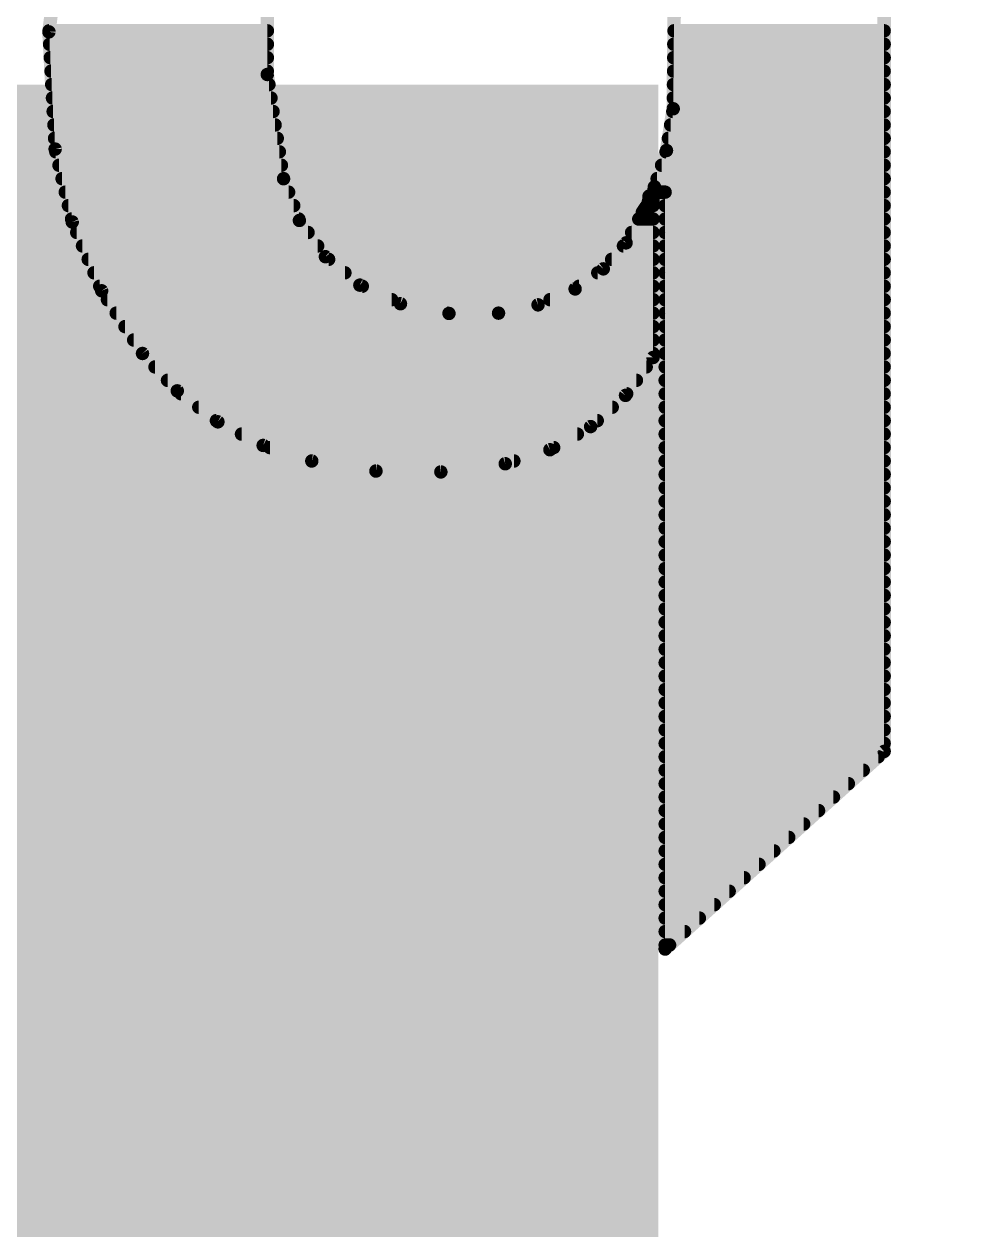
# Model space of a CAD drawing. Extents: x -128 to 56, y -3 to 18.
# Drawn here: x 33.802 to 35.581, y 9.774 to 12.052 of the extents above; entities that cross this region are included whole.
import ezdxf

# ---------------------------------------------------------------- set-up
doc = ezdxf.new("R2010")
doc.units = 0
for name, color, linetype in [('1', 12, 'CONTINUOUS'), ('22', 53, 'CONTINUOUS'), ('29', 253, 'CONTINUOUS'), ('31', 253, 'CONTINUOUS'), ('51', 53, 'CONTINUOUS')]:
    doc.layers.add(name, color=color, linetype=linetype)

# ---------------------------------------------------------------- blocks, each defined once
blk = doc.blocks.new('RECT')
blk.add_solid([(-0.5, -0.5), (0.5, -0.5), (-0.5, 0.5), (0.5, 0.5)])

msp = doc.modelspace()

# ---------------------------------------------------------------- linework, layer by layer
at = {"layer": '1'}
for points, const_width in [([(33.186, 11.8228), (34.29, 10.7188)], 0.254), ([(34.29, 10.16), (34.29, 10.7188)], 0.4064), ([(34.29, 10.16), (38.1, 6.35)], 0.4064)]:
    msp.add_lwpolyline(points, dxfattribs=dict(at, const_width=const_width))
for points, const_width in [([(34.3916, 10.7188, 1), (34.1884, 10.7188)], 0.2032), ([(34.2451, 10.6739, 1), (34.3349, 10.7637)], 0.127), ([(34.3618, 10.2318, 1), (34.2182, 10.0882)], 0.2032), ([(34.1884, 10.16, 1), (34.3916, 10.16)], 0.2032)]:
    msp.add_lwpolyline(points, format="xyb", dxfattribs=dict(at, const_width=const_width))
at = {"layer": '22'}
for points, const_width in [([(35.4279, 10.6782), (35.4279, 12.7356)], 0.0254), ([(33.8772, 12.2576), (33.8489, 12.0376)], 0.0254), ([(34.2618, 11.9571), (34.2621, 12.1564)], 0.0254), ([(35.0317, 12.1488), (35.0291, 11.8923)], 0.0254), ([(33.8492, 12.0396), (34.2619, 12.0396)], 0.0254), ([(35.0306, 12.0396), (35.4279, 12.0396)], 0.0254), ([(33.8489, 12.0376), (33.8607, 11.8161)], 0.0254), ([(33.8502, 12.0142), (34.2619, 12.0142)], 0.0254), ([(35.0303, 12.0142), (35.4279, 12.0142)], 0.0254), ([(33.8515, 11.9888), (34.2618, 11.9888)], 0.0254), ([(35.0301, 11.9888), (35.4279, 11.9888)], 0.0254), ([(33.8529, 11.9634), (34.2618, 11.9634)], 0.0254), ([(34.2925, 11.7602), (34.2618, 11.9571)], 0.0254), ([(35.0298, 11.9634), (35.4279, 11.9634)], 0.0254), ([(33.8542, 11.938), (34.2648, 11.938)], 0.0254), ([(35.0296, 11.938), (35.4279, 11.938)], 0.0254), ([(33.8556, 11.9126), (34.2687, 11.9126)], 0.0254), ([(35.0293, 11.9126), (35.4279, 11.9126)], 0.0254), ([(33.8569, 11.8872), (34.2727, 11.8872)], 0.0254), ([(35.0291, 11.8923), (35.0164, 11.8135)], 0.0254), ([(35.0283, 11.8872), (35.4279, 11.8872)], 0.0254), ([(33.8583, 11.8618), (34.2766, 11.8618)], 0.0254), ([(35.0242, 11.8618), (35.4279, 11.8618)], 0.0254), ([(33.8596, 11.8364), (34.2806, 11.8364)], 0.0254), ([(35.0201, 11.8364), (35.4279, 11.8364)], 0.0254), ([(33.8607, 11.8161), (33.893, 11.6784)], 0.0254), ([(33.8619, 11.811), (34.2846, 11.811)], 0.0254), ([(35.0164, 11.8135), (34.9936, 11.745)], 0.0254), ([(35.0156, 11.811), (35.4279, 11.811)], 0.0254), ([(33.8679, 11.7856), (34.2885, 11.7856)], 0.0254), ([(35.0071, 11.7856), (35.4279, 11.7856)], 0.0254), ([(33.8738, 11.7602), (34.2925, 11.7602)], 0.0254), ([(34.3225, 11.6813), (34.2925, 11.7602)], 0.0254), ([(34.9936, 11.745), (34.9931, 11.7413)], 0.0254), ([(34.9987, 11.7602), (35.4279, 11.7602)], 0.0254), ([(33.8798, 11.7348), (34.3021, 11.7348)], 0.0254), ([(34.9834, 11.7221), (34.9814, 11.7124)], 0.0254), ([(34.991, 11.7196), (34.9834, 11.7272)], 0.0254), ([(34.9834, 11.7272), (34.9834, 11.7221)], 0.0254), ([(34.9931, 11.7413), (34.9945, 11.7378)], 0.0254), ([(34.9945, 11.7378), (34.9975, 11.7354)], 0.0254), ([(34.9975, 11.7354), (35.0012, 11.7348)], 0.0254), ([(35.0012, 11.7348), (35.0139, 11.7348)], 0.0254), ([(35.0012, 11.7348), (35.4279, 11.7348)], 0.0254), ([(35.0139, 11.7348), (35.0139, 10.3048)], 0.0254), ([(33.8857, 11.7094), (34.3118, 11.7094)], 0.0254), ([(34.9758, 11.7043), (34.9707, 11.6967)], 0.0254), ([(34.9814, 11.7124), (34.9758, 11.7043)], 0.0254), ([(34.9793, 11.7094), (34.991, 11.7094)], 0.0254), ([(34.991, 11.4224), (34.991, 11.7196)], 0.0254), ([(35.0139, 11.7094), (35.4279, 11.7094)], 0.0254), ([(33.8917, 11.684), (34.3214, 11.684)], 0.0254), ([(33.893, 11.6784), (33.9486, 11.5484)], 0.0254), ([(34.3716, 11.6128), (34.3225, 11.6813)], 0.0254), ([(34.9707, 11.6967), (34.94, 11.639)], 0.0254), ([(34.964, 11.684), (34.991, 11.684)], 0.0254), ([(35.0139, 11.684), (35.4279, 11.684)], 0.0254), ([(33.9015, 11.6586), (34.3388, 11.6586)], 0.0254), ([(34.9505, 11.6586), (34.991, 11.6586)], 0.0254), ([(35.0139, 11.6586), (35.4279, 11.6586)], 0.0254), ([(33.9124, 11.6332), (34.357, 11.6332)], 0.0254), ([(34.94, 11.639), (34.8969, 11.5898)], 0.0254), ([(34.935, 11.6332), (34.991, 11.6332)], 0.0254), ([(35.0139, 11.6332), (35.4279, 11.6332)], 0.0254), ([(33.9232, 11.6078), (34.3777, 11.6078)], 0.0254), ([(34.4368, 11.5591), (34.3716, 11.6128)], 0.0254), ([(34.9127, 11.6078), (34.991, 11.6078)], 0.0254), ([(35.0139, 11.6078), (35.4279, 11.6078)], 0.0254), ([(34.8969, 11.5898), (34.8437, 11.5519)], 0.0254), ([(33.9341, 11.5824), (34.4085, 11.5824)], 0.0254), ([(34.8865, 11.5824), (34.991, 11.5824)], 0.0254), ([(35.0139, 11.5824), (35.4279, 11.5824)], 0.0254), ([(33.9449, 11.557), (34.4414, 11.557)], 0.0254), ([(33.9486, 11.5484), (34.0258, 11.43)], 0.0254), ([(34.5135, 11.524), (34.4368, 11.5591)], 0.0254), ([(34.8437, 11.5519), (34.7736, 11.5219)], 0.0254), ([(34.8509, 11.557), (34.991, 11.557)], 0.0254), ([(35.0139, 11.557), (35.4279, 11.557)], 0.0254), ([(33.9596, 11.5316), (34.4969, 11.5316)], 0.0254), ([(34.6053, 11.5056), (34.5135, 11.524)], 0.0254), ([(34.7736, 11.5219), (34.6989, 11.5062)], 0.0254), ([(34.7963, 11.5316), (34.991, 11.5316)], 0.0254), ([(35.0139, 11.5316), (35.4279, 11.5316)], 0.0254), ([(33.9761, 11.5062), (34.6023, 11.5062)], 0.0254), ([(34.6989, 11.5062), (34.6053, 11.5056)], 0.0254), ([(34.6989, 11.5062), (34.991, 11.5062)], 0.0254), ([(35.0139, 11.5062), (35.4279, 11.5062)], 0.0254), ([(33.9927, 11.4808), (34.991, 11.4808)], 0.0254), ([(35.0139, 11.4808), (35.4279, 11.4808)], 0.0254), ([(34.0092, 11.4554), (34.991, 11.4554)], 0.0254), ([(35.0139, 11.4554), (35.4279, 11.4554)], 0.0254), ([(34.0258, 11.43), (34.0916, 11.3593)], 0.0254), ([(34.0258, 11.43), (34.991, 11.43)], 0.0254), ([(35.0139, 11.43), (35.4279, 11.43)], 0.0254), ([(34.0494, 11.4046), (34.9781, 11.4046)], 0.0254), ([(34.939, 11.3508), (34.991, 11.4224)], 0.0254), ([(35.0139, 11.4046), (35.4279, 11.4046)], 0.0254), ([(34.0731, 11.3792), (34.9596, 11.3792)], 0.0254), ([(35.0139, 11.3792), (35.4279, 11.3792)], 0.0254), ([(34.0916, 11.3593), (34.1684, 11.3009)], 0.0254), ([(34.0989, 11.3538), (34.9412, 11.3538)], 0.0254), ([(34.873, 11.2918), (34.939, 11.3508)], 0.0254), ([(35.0139, 11.3538), (35.4279, 11.3538)], 0.0254), ([(34.1322, 11.3284), (34.9139, 11.3284)], 0.0254), ([(35.0139, 11.3284), (35.4279, 11.3284)], 0.0254), ([(34.1656, 11.303), (34.8855, 11.303)], 0.0254), ([(34.1684, 11.3009), (34.254, 11.2563)], 0.0254), ([(34.7961, 11.2481), (34.873, 11.2918)], 0.0254), ([(35.0139, 11.303), (35.4279, 11.303)], 0.0254), ([(34.213, 11.2776), (34.8479, 11.2776)], 0.0254), ([(35.0139, 11.2776), (35.4279, 11.2776)], 0.0254), ([(34.254, 11.2563), (34.3459, 11.2268)], 0.0254), ([(34.2666, 11.2522), (34.8032, 11.2522)], 0.0254), ([(34.7116, 11.2217), (34.7961, 11.2481)], 0.0254), ([(35.0139, 11.2522), (35.4279, 11.2522)], 0.0254), ([(34.3459, 11.2268), (34.4672, 11.2079)], 0.0254), ([(34.3459, 11.2268), (34.7279, 11.2268)], 0.0254), ([(34.5899, 11.2062), (34.7116, 11.2217)], 0.0254), ([(35.0139, 11.2268), (35.4279, 11.2268)], 0.0254), ([(34.4672, 11.2079), (34.5899, 11.2062)], 0.0254), ([(35.0139, 11.2014), (35.4279, 11.2014)], 0.0254), ([(35.0139, 11.176), (35.4279, 11.176)], 0.0254), ([(35.0139, 11.1506), (35.4279, 11.1506)], 0.0254), ([(35.0139, 11.1252), (35.4279, 11.1252)], 0.0254), ([(35.0139, 11.0998), (35.4279, 11.0998)], 0.0254), ([(35.0139, 11.0744), (35.4279, 11.0744)], 0.0254), ([(35.0139, 11.049), (35.4279, 11.049)], 0.0254), ([(35.0139, 11.0236), (35.4279, 11.0236)], 0.0254), ([(35.0139, 10.9982), (35.4279, 10.9982)], 0.0254), ([(35.0139, 10.9728), (35.4279, 10.9728)], 0.0254), ([(35.0139, 10.9474), (35.4279, 10.9474)], 0.0254), ([(35.0139, 10.922), (35.4279, 10.922)], 0.0254), ([(35.0139, 10.8966), (35.4279, 10.8966)], 0.0254), ([(35.0139, 10.8712), (35.4279, 10.8712)], 0.0254), ([(35.0139, 10.8458), (35.4279, 10.8458)], 0.0254), ([(35.0139, 10.8204), (35.4279, 10.8204)], 0.0254), ([(35.0139, 10.795), (35.4279, 10.795)], 0.0254), ([(35.0139, 10.7696), (35.4279, 10.7696)], 0.0254), ([(35.0139, 10.7442), (35.4279, 10.7442)], 0.0254), ([(35.0139, 10.7188), (35.4279, 10.7188)], 0.0254), ([(35.0139, 10.6934), (35.4279, 10.6934)], 0.0254), ([(35.0139, 10.3048), (35.4279, 10.6782)], 0.0254), ([(35.0139, 10.668), (35.4166, 10.668)], 0.0254), ([(35.0139, 10.6426), (35.3884, 10.6426)], 0.0254), ([(35.0139, 10.6172), (35.3603, 10.6172)], 0.0254), ([(35.0139, 10.5918), (35.3321, 10.5918)], 0.0254), ([(35.0139, 10.5664), (35.3039, 10.5664)], 0.0254), ([(35.0139, 10.541), (35.2758, 10.541)], 0.0254), ([(35.0139, 10.5156), (35.2476, 10.5156)], 0.0254), ([(35.0139, 10.4902), (35.2195, 10.4902)], 0.0254), ([(35.0139, 10.4648), (35.1913, 10.4648)], 0.0254), ([(35.0139, 10.4394), (35.1631, 10.4394)], 0.0254), ([(35.0139, 10.414), (35.135, 10.414)], 0.0254), ([(35.0139, 10.3886), (35.1068, 10.3886)], 0.0254), ([(35.0139, 10.3632), (35.0786, 10.3632)], 0.0254), ([(35.0139, 10.3378), (35.0505, 10.3378)], 0.0254), ([(35.0139, 10.3124), (35.0223, 10.3124)], 0.0254), ([(34.3287, 10.0216), (34.3287, 8.5217)], 0.2794)]:
    msp.add_lwpolyline(points, dxfattribs=dict(at, const_width=const_width))
for points, const_width in [([(33.8492, 12.0459, 1), (33.8492, 12.0333)], 0.0127), ([(34.2619, 12.0333, 1), (34.2619, 12.0459)], 0.0127), ([(35.0306, 12.0459, 1), (35.0306, 12.0333)], 0.0127), ([(35.4279, 12.0333, 1), (35.4279, 12.0459)], 0.0127), ([(33.8553, 12.0379, 1), (33.8426, 12.0373)], 0.0127), ([(33.8426, 12.0384, 1), (33.8552, 12.0368)], 0.0127), ([(33.8502, 12.0206, 1), (33.8502, 12.0079)], 0.0127), ([(34.2619, 12.0079, 1), (34.2619, 12.0206)], 0.0127), ([(35.0303, 12.0206, 1), (35.0303, 12.0079)], 0.0127), ([(35.4279, 12.0079, 1), (35.4279, 12.0206)], 0.0127), ([(33.8515, 11.9952, 1), (33.8515, 11.9825)], 0.0127), ([(34.2618, 11.9825, 1), (34.2618, 11.9952)], 0.0127), ([(35.0301, 11.9952, 1), (35.0301, 11.9825)], 0.0127), ([(35.4279, 11.9825, 1), (35.4279, 11.9952)], 0.0127), ([(33.8529, 11.9697, 1), (33.8529, 11.9571)], 0.0127), ([(34.268, 11.9581, 1), (34.2555, 11.9561)], 0.0127), ([(34.2554, 11.9571, 1), (34.2681, 11.9571)], 0.0127), ([(34.2618, 11.9571, 1), (34.2618, 11.9697)], 0.0127), ([(35.0298, 11.9697, 1), (35.0298, 11.9571)], 0.0127), ([(35.4279, 11.9571, 1), (35.4279, 11.9697)], 0.0127), ([(33.8542, 11.9444, 1), (33.8542, 11.9317)], 0.0127), ([(34.2648, 11.9317, 1), (34.2648, 11.9444)], 0.0127), ([(35.0296, 11.9444, 1), (35.0296, 11.9317)], 0.0127), ([(35.4279, 11.9317, 1), (35.4279, 11.9444)], 0.0127), ([(33.8556, 11.919, 1), (33.8556, 11.9063)], 0.0127), ([(34.2687, 11.9063, 1), (34.2687, 11.919)], 0.0127), ([(35.0293, 11.919, 1), (35.0293, 11.9063)], 0.0127), ([(35.4279, 11.9063, 1), (35.4279, 11.919)], 0.0127), ([(33.8569, 11.8935, 1), (33.8569, 11.8809)], 0.0127), ([(34.2727, 11.8809, 1), (34.2727, 11.8935)], 0.0127), ([(35.0283, 11.8935, 1), (35.0283, 11.8809)], 0.0127), ([(35.0354, 11.8913, 1), (35.0228, 11.8933)], 0.0127), ([(35.0228, 11.8924, 1), (35.0354, 11.8922)], 0.0127), ([(35.4279, 11.8809, 1), (35.4279, 11.8935)], 0.0127), ([(33.8583, 11.8681, 1), (33.8583, 11.8555)], 0.0127), ([(34.2766, 11.8555, 1), (34.2766, 11.8681)], 0.0127), ([(35.0242, 11.8681, 1), (35.0242, 11.8555)], 0.0127), ([(35.4279, 11.8555, 1), (35.4279, 11.8681)], 0.0127), ([(33.8596, 11.8428, 1), (33.8596, 11.8301)], 0.0127), ([(34.2806, 11.8301, 1), (34.2806, 11.8428)], 0.0127), ([(35.0201, 11.8428, 1), (35.0201, 11.8301)], 0.0127), ([(35.4279, 11.8301, 1), (35.4279, 11.8428)], 0.0127), ([(33.8669, 11.8176, 1), (33.8545, 11.8146)], 0.0127), ([(33.8619, 11.8173, 1), (33.8619, 11.8047)], 0.0127), ([(34.2846, 11.8047, 1), (34.2846, 11.8173)], 0.0127), ([(35.0156, 11.8173, 1), (35.0156, 11.8047)], 0.0127), ([(35.0224, 11.8115, 1), (35.0104, 11.8155)], 0.0127), ([(35.4279, 11.8047, 1), (35.4279, 11.8173)], 0.0127), ([(33.8544, 11.8158, 1), (33.867, 11.8164)], 0.0127), ([(35.0101, 11.8145, 1), (35.0227, 11.8125)], 0.0127), ([(33.8679, 11.7919, 1), (33.8679, 11.7793)], 0.0127), ([(34.2885, 11.7793, 1), (34.2885, 11.7919)], 0.0127), ([(35.0071, 11.7919, 1), (35.0071, 11.7793)], 0.0127), ([(35.4279, 11.7793, 1), (35.4279, 11.7919)], 0.0127), ([(33.8738, 11.7666, 1), (33.8738, 11.7539)], 0.0127), ([(34.2984, 11.7625, 1), (34.2866, 11.7579)], 0.0127), ([(34.2862, 11.7592, 1), (34.2988, 11.7612)], 0.0127), ([(34.2925, 11.7539, 1), (34.2925, 11.7666)], 0.0127), ([(34.9999, 11.7442, 1), (34.9873, 11.7458)], 0.0127), ([(34.9987, 11.7666, 1), (34.9987, 11.7539)], 0.0127), ([(35.4279, 11.7539, 1), (35.4279, 11.7666)], 0.0127), ([(33.8798, 11.7411, 1), (33.8798, 11.7285)], 0.0127), ([(34.3021, 11.7285, 1), (34.3021, 11.7411)], 0.0127), ([(34.9879, 11.7317, 1), (34.9789, 11.7227)], 0.0127), ([(34.9898, 11.7272, 1), (34.9771, 11.7272)], 0.0127), ([(34.9896, 11.7208, 1), (34.9772, 11.7234)], 0.0127), ([(34.999, 11.7436, 1), (34.9872, 11.7389)], 0.0127), ([(34.9868, 11.7421, 1), (34.9994, 11.7404)], 0.0127), ([(34.9876, 11.747, 1), (34.9996, 11.743)], 0.0127), ([(34.9985, 11.7427, 1), (34.9906, 11.7328)], 0.0127), ([(34.9886, 11.7354, 1), (35.0004, 11.7401)], 0.0127), ([(34.9985, 11.7417, 1), (34.9965, 11.7291)], 0.0127), ([(34.9935, 11.7304, 1), (35.0014, 11.7404)], 0.0127), ([(35.0012, 11.7411, 1), (35.0012, 11.7285)], 0.0127), ([(35.0012, 11.7411, 1), (35.0012, 11.7285)], 0.0127), ([(35.0002, 11.7285, 1), (35.0022, 11.7411)], 0.0127), ([(35.0202, 11.7348, 1), (35.0076, 11.7348)], 0.0127), ([(35.0139, 11.7285, 1), (35.0139, 11.7411)], 0.0127), ([(35.4279, 11.7285, 1), (35.4279, 11.7411)], 0.0127), ([(33.8857, 11.7157, 1), (33.8857, 11.7031)], 0.0127), ([(34.3118, 11.7031, 1), (34.3118, 11.7157)], 0.0127), ([(34.9706, 11.7079, 1), (34.981, 11.7007)], 0.0127), ([(34.9811, 11.7008, 1), (34.9705, 11.7078)], 0.0127), ([(34.9793, 11.7157, 1), (34.9793, 11.7031)], 0.0127), ([(34.9752, 11.7137, 1), (34.9876, 11.7112)], 0.0127), ([(34.9866, 11.7088, 1), (34.9762, 11.716)], 0.0127), ([(34.9771, 11.7221, 1), (34.9898, 11.7221)], 0.0127), ([(34.9973, 11.7196, 1), (34.9847, 11.7196)], 0.0127), ([(34.9865, 11.7151, 1), (34.9955, 11.7241)], 0.0127), ([(34.991, 11.7031, 1), (34.991, 11.7157)], 0.0127), ([(35.0139, 11.7157, 1), (35.0139, 11.7031)], 0.0127), ([(35.4279, 11.7031, 1), (35.4279, 11.7157)], 0.0127), ([(33.8917, 11.6904, 1), (33.8917, 11.6777)], 0.0127), ([(33.8988, 11.6809, 1), (33.8872, 11.676)], 0.0127), ([(34.3276, 11.685, 1), (34.3173, 11.6776)], 0.0127), ([(34.3165, 11.6791, 1), (34.3284, 11.6836)], 0.0127), ([(34.3214, 11.6777, 1), (34.3214, 11.6904)], 0.0127), ([(34.964, 11.6904, 1), (34.964, 11.6777)], 0.0127), ([(34.9654, 11.7002, 1), (34.976, 11.6932)], 0.0127), ([(34.9763, 11.6937, 1), (34.9651, 11.6997)], 0.0127), ([(34.991, 11.6777, 1), (34.991, 11.6904)], 0.0127), ([(35.0139, 11.6904, 1), (35.0139, 11.6777)], 0.0127), ([(35.4279, 11.6777, 1), (35.4279, 11.6904)], 0.0127), ([(33.8868, 11.677, 1), (33.8992, 11.6799)], 0.0127), ([(33.9015, 11.6649, 1), (33.9015, 11.6523)], 0.0127), ([(34.3388, 11.6523, 1), (34.3388, 11.6649)], 0.0127), ([(34.9505, 11.6649, 1), (34.9505, 11.6523)], 0.0127), ([(34.991, 11.6523, 1), (34.991, 11.6649)], 0.0127), ([(35.0139, 11.6649, 1), (35.0139, 11.6523)], 0.0127), ([(35.4279, 11.6523, 1), (35.4279, 11.6649)], 0.0127), ([(33.9124, 11.6395, 1), (33.9124, 11.6269)], 0.0127), ([(34.357, 11.6269, 1), (34.357, 11.6395)], 0.0127), ([(34.935, 11.6395, 1), (34.935, 11.6269)], 0.0127), ([(34.9344, 11.642, 1), (34.9456, 11.636)], 0.0127), ([(34.9448, 11.6348, 1), (34.9353, 11.6432)], 0.0127), ([(34.991, 11.6269, 1), (34.991, 11.6395)], 0.0127), ([(35.0139, 11.6395, 1), (35.0139, 11.6269)], 0.0127), ([(35.4279, 11.6269, 1), (35.4279, 11.6395)], 0.0127), ([(33.9232, 11.6142, 1), (33.9232, 11.6015)], 0.0127), ([(34.3757, 11.6177, 1), (34.3676, 11.6079)], 0.0127), ([(34.3665, 11.6091, 1), (34.3768, 11.6165)], 0.0127), ([(34.3777, 11.6015, 1), (34.3777, 11.6142)], 0.0127), ([(34.9127, 11.6142, 1), (34.9127, 11.6015)], 0.0127), ([(34.991, 11.6015, 1), (34.991, 11.6142)], 0.0127), ([(35.0139, 11.6142, 1), (35.0139, 11.6015)], 0.0127), ([(35.4279, 11.6015, 1), (35.4279, 11.6142)], 0.0127), ([(34.8922, 11.594, 1), (34.9017, 11.5857)], 0.0127), ([(34.9006, 11.5847, 1), (34.8932, 11.595)], 0.0127), ([(33.9341, 11.5887, 1), (33.9341, 11.5761)], 0.0127), ([(34.4085, 11.5761, 1), (34.4085, 11.5887)], 0.0127), ([(34.8865, 11.5887, 1), (34.8865, 11.5761)], 0.0127), ([(34.991, 11.5761, 1), (34.991, 11.5887)], 0.0127), ([(35.0139, 11.5887, 1), (35.0139, 11.5761)], 0.0127), ([(35.4279, 11.5761, 1), (35.4279, 11.5887)], 0.0127), ([(33.9449, 11.5633, 1), (33.9449, 11.5507)], 0.0127), ([(33.9539, 11.5519, 1), (33.9433, 11.545)], 0.0127), ([(33.9428, 11.546, 1), (33.9544, 11.5509)], 0.0127), ([(34.4394, 11.5649, 1), (34.4341, 11.5533)], 0.0127), ([(34.4327, 11.5542, 1), (34.4408, 11.564)], 0.0127), ([(34.4414, 11.5507, 1), (34.4414, 11.5633)], 0.0127), ([(34.84, 11.5571, 1), (34.8474, 11.5467)], 0.0127), ([(34.8462, 11.5461, 1), (34.8412, 11.5577)], 0.0127), ([(34.8509, 11.5633, 1), (34.8509, 11.5507)], 0.0127), ([(34.991, 11.5507, 1), (34.991, 11.5633)], 0.0127), ([(35.0139, 11.5633, 1), (35.0139, 11.5507)], 0.0127), ([(35.4279, 11.5507, 1), (35.4279, 11.5633)], 0.0127), ([(33.9596, 11.538, 1), (33.9596, 11.5253)], 0.0127), ([(34.4969, 11.5253, 1), (34.4969, 11.538)], 0.0127), ([(34.5147, 11.5302, 1), (34.5123, 11.5178)], 0.0127), ([(34.5109, 11.5182, 1), (34.5161, 11.5298)], 0.0127), ([(34.7711, 11.5277, 1), (34.7761, 11.516)], 0.0127), ([(34.7749, 11.5157, 1), (34.7723, 11.5281)], 0.0127), ([(34.7963, 11.538, 1), (34.7963, 11.5253)], 0.0127), ([(34.991, 11.5253, 1), (34.991, 11.538)], 0.0127), ([(35.0139, 11.538, 1), (35.0139, 11.5253)], 0.0127), ([(35.4279, 11.5253, 1), (35.4279, 11.538)], 0.0127), ([(33.9761, 11.5125, 1), (33.9761, 11.4999)], 0.0127), ([(34.6052, 11.512, 1), (34.6053, 11.4993)], 0.0127), ([(34.6023, 11.4999, 1), (34.6023, 11.5125)], 0.0127), ([(34.604, 11.4994, 1), (34.6065, 11.5118)], 0.0127), ([(34.6976, 11.5124, 1), (34.7002, 11.5)], 0.0127), ([(34.6989, 11.5125, 1), (34.6989, 11.4999)], 0.0127), ([(34.6989, 11.4999, 1), (34.6989, 11.5125)], 0.0127), ([(34.991, 11.4999, 1), (34.991, 11.5125)], 0.0127), ([(35.0139, 11.5125, 1), (35.0139, 11.4999)], 0.0127), ([(35.4279, 11.4999, 1), (35.4279, 11.5125)], 0.0127), ([(33.9927, 11.4871, 1), (33.9927, 11.4745)], 0.0127), ([(34.991, 11.4745, 1), (34.991, 11.4871)], 0.0127), ([(35.0139, 11.4871, 1), (35.0139, 11.4745)], 0.0127), ([(35.4279, 11.4745, 1), (35.4279, 11.4871)], 0.0127), ([(34.0092, 11.4618, 1), (34.0092, 11.4491)], 0.0127), ([(34.991, 11.4491, 1), (34.991, 11.4618)], 0.0127), ([(35.0139, 11.4618, 1), (35.0139, 11.4491)], 0.0127), ([(35.4279, 11.4491, 1), (35.4279, 11.4618)], 0.0127), ([(34.0258, 11.4363, 1), (34.0258, 11.4237)], 0.0127), ([(34.0304, 11.4343, 1), (34.0212, 11.4257)], 0.0127), ([(34.0205, 11.4265, 1), (34.0311, 11.4335)], 0.0127), ([(34.991, 11.4237, 1), (34.991, 11.4363)], 0.0127), ([(35.0139, 11.4363, 1), (35.0139, 11.4237)], 0.0127), ([(35.4279, 11.4237, 1), (35.4279, 11.4363)], 0.0127), ([(34.0494, 11.4109, 1), (34.0494, 11.3983)], 0.0127), ([(34.9781, 11.3983, 1), (34.9781, 11.4109)], 0.0127), ([(34.9847, 11.4224, 1), (34.9973, 11.4224)], 0.0127), ([(34.9961, 11.4187, 1), (34.9859, 11.4261)], 0.0127), ([(35.0139, 11.4109, 1), (35.0139, 11.3983)], 0.0127), ([(35.4279, 11.3983, 1), (35.4279, 11.4109)], 0.0127), ([(34.0731, 11.3856, 1), (34.0731, 11.3729)], 0.0127), ([(34.9596, 11.3729, 1), (34.9596, 11.3856)], 0.0127), ([(35.0139, 11.3856, 1), (35.0139, 11.3729)], 0.0127), ([(35.4279, 11.3729, 1), (35.4279, 11.3856)], 0.0127), ([(34.0954, 11.3644, 1), (34.0877, 11.3543)], 0.0127), ([(34.0869, 11.355, 1), (34.0962, 11.3637)], 0.0127), ([(34.0989, 11.3601, 1), (34.0989, 11.3475)], 0.0127), ([(34.9338, 11.3545, 1), (34.9441, 11.3471)], 0.0127), ([(34.9432, 11.3461, 1), (34.9347, 11.3555)], 0.0127), ([(34.9412, 11.3475, 1), (34.9412, 11.3601)], 0.0127), ([(35.0139, 11.3601, 1), (35.0139, 11.3475)], 0.0127), ([(35.4279, 11.3475, 1), (35.4279, 11.3601)], 0.0127), ([(34.1322, 11.3347, 1), (34.1322, 11.3221)], 0.0127), ([(34.9139, 11.3221, 1), (34.9139, 11.3347)], 0.0127), ([(35.0139, 11.3347, 1), (35.0139, 11.3221)], 0.0127), ([(35.4279, 11.3221, 1), (35.4279, 11.3347)], 0.0127), ([(34.1656, 11.3094, 1), (34.1656, 11.2967)], 0.0127), ([(34.1713, 11.3065, 1), (34.1654, 11.2952)], 0.0127), ([(34.1645, 11.2958, 1), (34.1722, 11.3059)], 0.0127), ([(34.8688, 11.2966, 1), (34.8772, 11.2871)], 0.0127), ([(34.8761, 11.2863, 1), (34.8699, 11.2974)], 0.0127), ([(34.8855, 11.2967, 1), (34.8855, 11.3094)], 0.0127), ([(35.0139, 11.3094, 1), (35.0139, 11.2967)], 0.0127), ([(35.4279, 11.2967, 1), (35.4279, 11.3094)], 0.0127), ([(34.213, 11.284, 1), (34.213, 11.2713)], 0.0127), ([(34.8479, 11.2713, 1), (34.8479, 11.284)], 0.0127), ([(35.0139, 11.284, 1), (35.0139, 11.2713)], 0.0127), ([(35.4279, 11.2713, 1), (35.4279, 11.284)], 0.0127), ([(34.2559, 11.2623, 1), (34.252, 11.2502)], 0.0127), ([(34.251, 11.2506, 1), (34.2569, 11.2619)], 0.0127), ([(34.2666, 11.2585, 1), (34.2666, 11.2459)], 0.0127), ([(34.7929, 11.2537, 1), (34.7992, 11.2426)], 0.0127), ([(34.7979, 11.2421, 1), (34.7942, 11.2542)], 0.0127), ([(34.8032, 11.2459, 1), (34.8032, 11.2585)], 0.0127), ([(35.0139, 11.2585, 1), (35.0139, 11.2459)], 0.0127), ([(35.4279, 11.2459, 1), (35.4279, 11.2585)], 0.0127), ([(34.3469, 11.2331, 1), (34.3449, 11.2205)], 0.0127), ([(34.3459, 11.2332, 1), (34.3459, 11.2205)], 0.0127), ([(34.344, 11.2208, 1), (34.3478, 11.2328)], 0.0127), ([(34.7097, 11.2278, 1), (34.7135, 11.2156)], 0.0127), ([(34.7124, 11.2154, 1), (34.7108, 11.228)], 0.0127), ([(34.7279, 11.2205, 1), (34.7279, 11.2332)], 0.0127), ([(35.0139, 11.2332, 1), (35.0139, 11.2205)], 0.0127), ([(35.4279, 11.2205, 1), (35.4279, 11.2332)], 0.0127), ([(34.4672, 11.2142, 1), (34.4671, 11.2015)], 0.0127), ([(34.4662, 11.2016, 1), (34.4681, 11.2142)], 0.0127), ([(34.5891, 11.2125, 1), (34.5907, 11.1999)], 0.0127), ([(34.5898, 11.1998, 1), (34.59, 11.2125)], 0.0127), ([(35.0139, 11.2078, 1), (35.0139, 11.1951)], 0.0127), ([(35.4279, 11.1951, 1), (35.4279, 11.2078)], 0.0127), ([(35.0139, 11.1823, 1), (35.0139, 11.1697)], 0.0127), ([(35.4279, 11.1697, 1), (35.4279, 11.1823)], 0.0127), ([(35.0139, 11.157, 1), (35.0139, 11.1443)], 0.0127), ([(35.4279, 11.1443, 1), (35.4279, 11.157)], 0.0127), ([(35.0139, 11.1316, 1), (35.0139, 11.1189)], 0.0127), ([(35.4279, 11.1189, 1), (35.4279, 11.1316)], 0.0127), ([(35.0139, 11.1061, 1), (35.0139, 11.0935)], 0.0127), ([(35.4279, 11.0935, 1), (35.4279, 11.1061)], 0.0127), ([(35.0139, 11.0808, 1), (35.0139, 11.0681)], 0.0127), ([(35.4279, 11.0681, 1), (35.4279, 11.0808)], 0.0127), ([(35.0139, 11.0554, 1), (35.0139, 11.0427)], 0.0127), ([(35.4279, 11.0427, 1), (35.4279, 11.0554)], 0.0127), ([(35.0139, 11.0299, 1), (35.0139, 11.0173)], 0.0127), ([(35.4279, 11.0173, 1), (35.4279, 11.0299)], 0.0127), ([(35.0139, 11.0046, 1), (35.0139, 10.9919)], 0.0127), ([(35.4279, 10.9919, 1), (35.4279, 11.0046)], 0.0127), ([(35.0139, 10.9792, 1), (35.0139, 10.9665)], 0.0127), ([(35.4279, 10.9665, 1), (35.4279, 10.9792)], 0.0127), ([(35.0139, 10.9537, 1), (35.0139, 10.9411)], 0.0127), ([(35.4279, 10.9411, 1), (35.4279, 10.9537)], 0.0127), ([(35.0139, 10.9284, 1), (35.0139, 10.9157)], 0.0127), ([(35.4279, 10.9157, 1), (35.4279, 10.9284)], 0.0127), ([(35.0139, 10.903, 1), (35.0139, 10.8903)], 0.0127), ([(35.4279, 10.8903, 1), (35.4279, 10.903)], 0.0127), ([(35.0139, 10.8775, 1), (35.0139, 10.8649)], 0.0127), ([(35.4279, 10.8649, 1), (35.4279, 10.8775)], 0.0127), ([(35.0139, 10.8521, 1), (35.0139, 10.8395)], 0.0127), ([(35.4279, 10.8395, 1), (35.4279, 10.8521)], 0.0127), ([(35.0139, 10.8268, 1), (35.0139, 10.8141)], 0.0127), ([(35.4279, 10.8141, 1), (35.4279, 10.8268)], 0.0127), ([(35.0139, 10.8013, 1), (35.0139, 10.7887)], 0.0127), ([(35.4279, 10.7887, 1), (35.4279, 10.8013)], 0.0127), ([(35.0139, 10.7759, 1), (35.0139, 10.7633)], 0.0127), ([(35.4279, 10.7633, 1), (35.4279, 10.7759)], 0.0127), ([(35.0139, 10.7506, 1), (35.0139, 10.7379)], 0.0127), ([(35.4279, 10.7379, 1), (35.4279, 10.7506)], 0.0127), ([(35.0139, 10.7251, 1), (35.0139, 10.7125)], 0.0127), ([(35.4279, 10.7125, 1), (35.4279, 10.7251)], 0.0127), ([(35.0139, 10.6997, 1), (35.0139, 10.6871)], 0.0127), ([(35.4216, 10.6782, 1), (35.4342, 10.6782)], 0.0127), ([(35.4322, 10.6735, 1), (35.4236, 10.6829)], 0.0127), ([(35.4279, 10.6871, 1), (35.4279, 10.6997)], 0.0127), ([(35.0139, 10.6744, 1), (35.0139, 10.6617)], 0.0127), ([(35.4166, 10.6617, 1), (35.4166, 10.6744)], 0.0127), ([(35.0139, 10.6489, 1), (35.0139, 10.6363)], 0.0127), ([(35.3884, 10.6363, 1), (35.3884, 10.6489)], 0.0127), ([(35.0139, 10.6235, 1), (35.0139, 10.6109)], 0.0127), ([(35.3603, 10.6109, 1), (35.3603, 10.6235)], 0.0127), ([(35.0139, 10.5982, 1), (35.0139, 10.5855)], 0.0127), ([(35.3321, 10.5855, 1), (35.3321, 10.5982)], 0.0127), ([(35.0139, 10.5727, 1), (35.0139, 10.5601)], 0.0127), ([(35.3039, 10.5601, 1), (35.3039, 10.5727)], 0.0127), ([(35.0139, 10.5473, 1), (35.0139, 10.5347)], 0.0127), ([(35.2758, 10.5347, 1), (35.2758, 10.5473)], 0.0127), ([(35.0139, 10.522, 1), (35.0139, 10.5093)], 0.0127), ([(35.2476, 10.5093, 1), (35.2476, 10.522)], 0.0127), ([(35.0139, 10.4965, 1), (35.0139, 10.4839)], 0.0127), ([(35.2195, 10.4839, 1), (35.2195, 10.4965)], 0.0127), ([(35.0139, 10.4711, 1), (35.0139, 10.4585)], 0.0127), ([(35.1913, 10.4585, 1), (35.1913, 10.4711)], 0.0127), ([(35.0139, 10.4458, 1), (35.0139, 10.4331)], 0.0127), ([(35.1631, 10.4331, 1), (35.1631, 10.4458)], 0.0127), ([(35.0139, 10.4203, 1), (35.0139, 10.4077)], 0.0127), ([(35.135, 10.4077, 1), (35.135, 10.4203)], 0.0127), ([(35.0139, 10.3949, 1), (35.0139, 10.3823)], 0.0127), ([(35.1068, 10.3823, 1), (35.1068, 10.3949)], 0.0127), ([(35.0139, 10.3696, 1), (35.0139, 10.3569)], 0.0127), ([(35.0786, 10.3569, 1), (35.0786, 10.3696)], 0.0127), ([(35.0139, 10.3441, 1), (35.0139, 10.3315)], 0.0127), ([(35.0505, 10.3315, 1), (35.0505, 10.3441)], 0.0127), ([(35.0139, 10.3187, 1), (35.0139, 10.3061)], 0.0127), ([(35.0223, 10.3061, 1), (35.0223, 10.3187)], 0.0127), ([(35.0096, 10.3095, 1), (35.0182, 10.3001)], 0.0127), ([(35.0076, 10.3048, 1), (35.0202, 10.3048)], 0.0127), ([(34.3985, 10.0216, 1), (34.2588, 10.0216)], 0.1397)]:
    msp.add_lwpolyline(points, format="xyb", dxfattribs=dict(at, const_width=const_width))

# ---------------------------------------------------------------- block references
at = {"layer": '1', "xscale": 1.2192, "yscale": 2.2352, "rotation": 180}
msp.add_blockref('RECT', (34.29, 10.7188), dxfattribs=at)
at = {"layer": '29', "xscale": 1.4224, "yscale": 2.4384, "rotation": 180}
msp.add_blockref('RECT', (34.29, 10.7188), dxfattribs=at)
at = {"layer": '31', "xscale": 1.2192, "yscale": 2.2352, "rotation": 180}
msp.add_blockref('RECT', (34.29, 10.7188), dxfattribs=at)
at = {"layer": '51', "xscale": 0.8636, "yscale": 1.8542, "rotation": 180}
msp.add_blockref('RECT', (34.29, 10.3505), dxfattribs=at)
msp.add_blockref('RECT', (34.29, 10.3505), dxfattribs=at)

doc.saveas('drawing.dxf')
